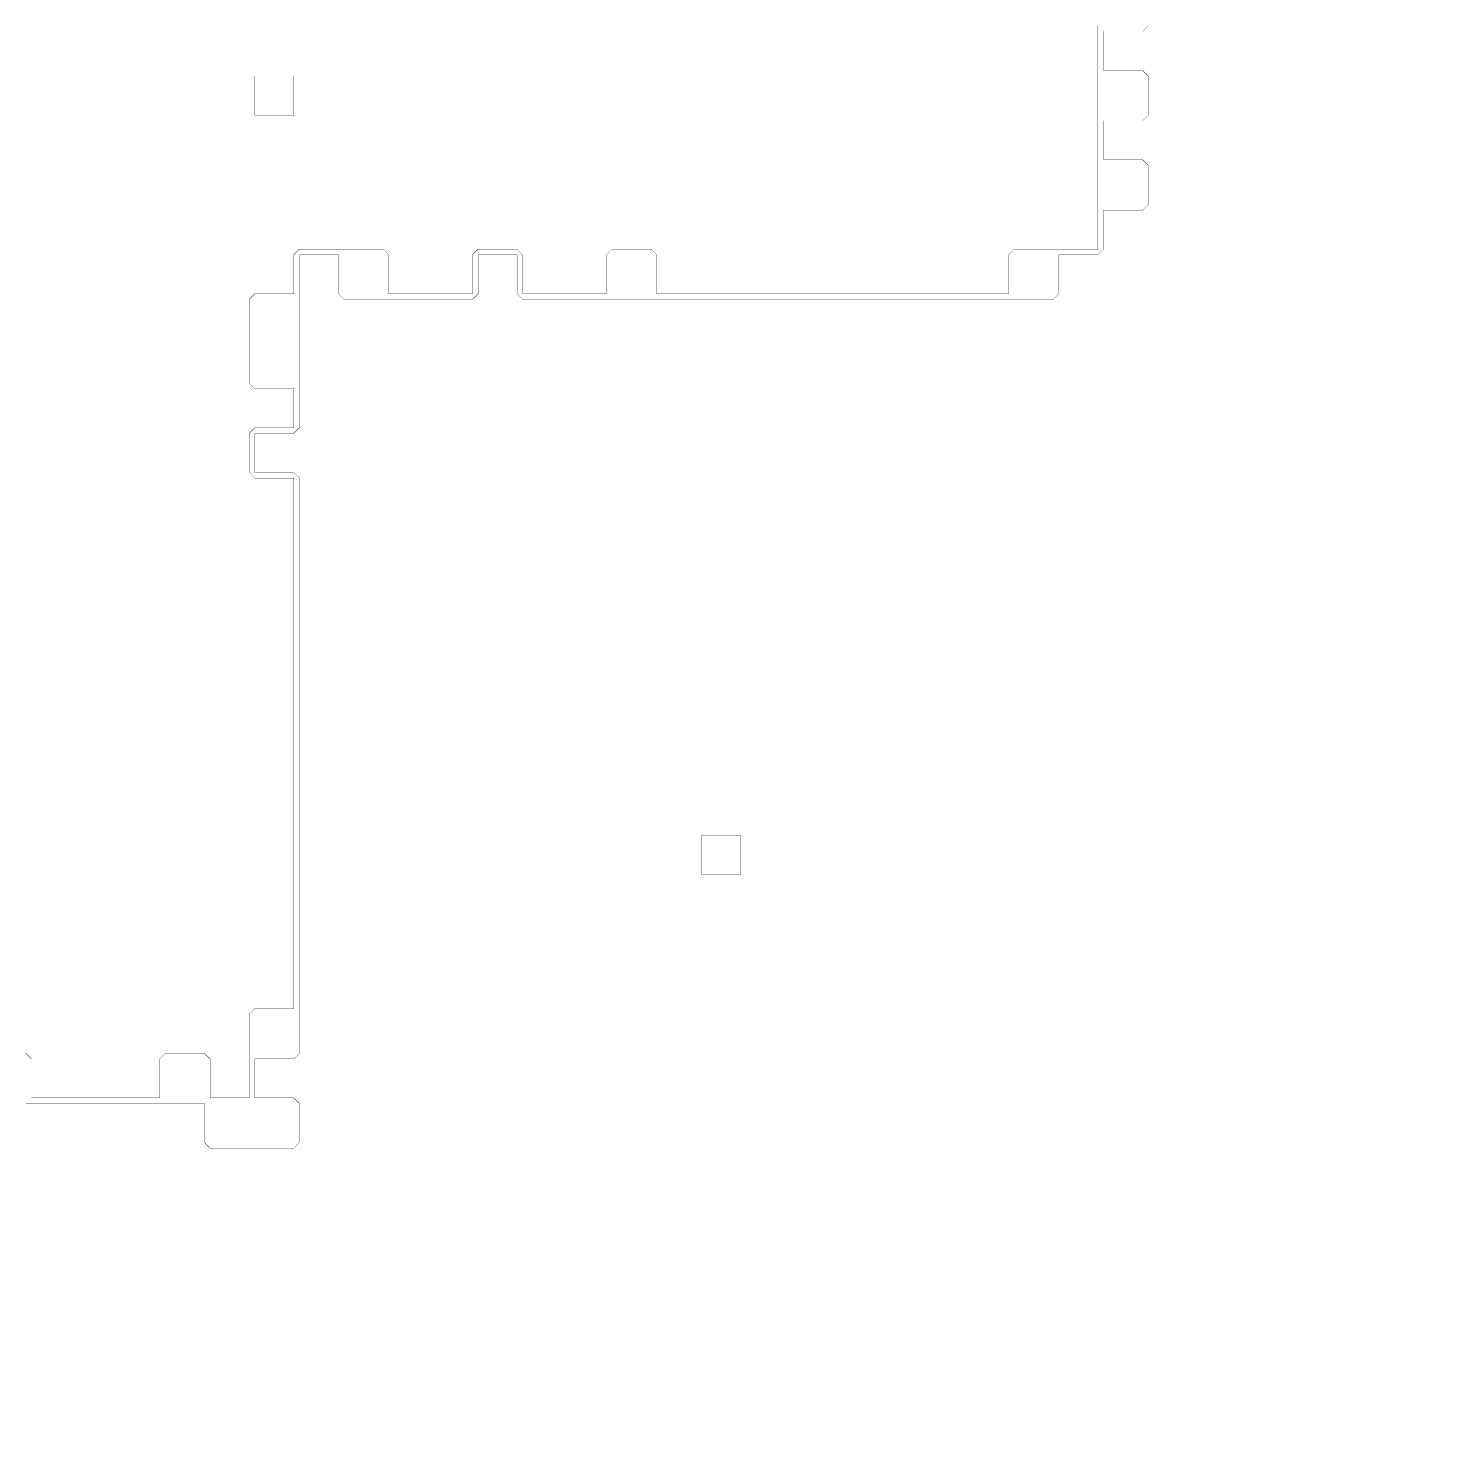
# Model space of a CAD drawing. Header units: metres. Extents: x 0 to 4990, y -4990 to 0.
# Drawn here: x 2495 to 4990, y -4990 to -2495 of the extents above; entities that cross this region are included whole.
import ezdxf

# ---------------------------------------------------------------- set-up
doc = ezdxf.new("R2010")
doc.units = ezdxf.units.M
for name, color, linetype in [('conductor', 1, 'Continuous'), ('dielectric', 8, 'Continuous'), ('substrate', 5, 'Continuous')]:
    doc.layers.add(name, color=color, linetype=linetype)

msp = doc.modelspace()

# ---------------------------------------------------------------- linework, layer by layer
at = {"layer": 'conductor', "const_width": 0.5}
msp.add_lwpolyline([(2490.234375, -4287.109375), (2500, -4296.875), (2500, -4306.640625), (2500, -4316.40625), (2500, -4326.171875), (2500, -4335.9375), (2500, -4345.703125), (2500, -4355.46875), (2500, -4365.234375), (2509.765625, -4365.234375), (2519.53125, -4365.234375), (2529.296875, -4365.234375), (2539.0625, -4365.234375), (2548.828125, -4365.234375), (2558.59375, -4365.234375), (2568.359375, -4365.234375), (2578.125, -4365.234375), (2587.890625, -4365.234375), (2597.65625, -4365.234375), (2607.421875, -4365.234375), (2617.1875, -4365.234375), (2626.953125, -4365.234375), (2636.71875, -4365.234375), (2646.484375, -4365.234375), (2656.25, -4365.234375), (2666.015625, -4365.234375), (2675.78125, -4365.234375), (2685.546875, -4365.234375), (2695.3125, -4365.234375), (2705.078125, -4365.234375), (2714.84375, -4365.234375), (2724.609375, -4365.234375), (2724.609375, -4355.46875), (2724.609375, -4345.703125), (2724.609375, -4335.9375), (2724.609375, -4326.171875), (2724.609375, -4316.40625), (2724.609375, -4306.640625), (2724.609375, -4296.875), (2734.375, -4287.109375), (2744.140625, -4287.109375), (2753.90625, -4287.109375), (2763.671875, -4287.109375), (2773.4375, -4287.109375), (2783.203125, -4287.109375), (2792.96875, -4287.109375), (2802.734375, -4287.109375), (2812.5, -4296.875), (2812.5, -4306.640625), (2812.5, -4316.40625), (2812.5, -4326.171875), (2812.5, -4335.9375), (2812.5, -4345.703125), (2812.5, -4355.46875), (2812.5, -4365.234375), (2822.265625, -4365.234375), (2832.03125, -4365.234375), (2841.796875, -4365.234375), (2851.5625, -4365.234375), (2861.328125, -4365.234375), (2871.09375, -4365.234375), (2880.859375, -4365.234375), (2880.859375, -4355.46875), (2880.859375, -4345.703125), (2880.859375, -4335.9375), (2880.859375, -4326.171875), (2880.859375, -4316.40625), (2880.859375, -4306.640625), (2880.859375, -4296.875), (2880.859375, -4287.109375), (2880.859375, -4277.34375), (2880.859375, -4267.578125), (2880.859375, -4257.8125), (2880.859375, -4248.046875), (2880.859375, -4238.28125), (2880.859375, -4228.515625), (2880.859375, -4218.75), (2890.625, -4208.984375), (2900.390625, -4208.984375), (2910.15625, -4208.984375), (2919.921875, -4208.984375), (2929.6875, -4208.984375), (2939.453125, -4208.984375), (2949.21875, -4208.984375), (2958.984375, -4208.984375), (2958.984375, -4199.21875), (2958.984375, -4189.453125), (2958.984375, -4179.6875), (2958.984375, -4169.921875), (2958.984375, -4160.15625), (2958.984375, -4150.390625), (2958.984375, -4140.625), (2958.984375, -4130.859375), (2958.984375, -4121.09375), (2958.984375, -4111.328125), (2958.984375, -4101.5625), (2958.984375, -4091.796875), (2958.984375, -4082.03125), (2958.984375, -4072.265625), (2958.984375, -4062.5), (2958.984375, -4052.734375), (2958.984375, -4042.96875), (2958.984375, -4033.203125), (2958.984375, -4023.4375), (2958.984375, -4013.671875), (2958.984375, -4003.90625), (2958.984375, -3994.140625), (2958.984375, -3984.375), (2958.984375, -3974.609375), (2958.984375, -3964.84375), (2958.984375, -3955.078125), (2958.984375, -3945.3125), (2958.984375, -3935.546875), (2958.984375, -3925.78125), (2958.984375, -3916.015625), (2958.984375, -3906.25), (2958.984375, -3896.484375), (2958.984375, -3886.71875), (2958.984375, -3876.953125), (2958.984375, -3867.1875), (2958.984375, -3857.421875), (2958.984375, -3847.65625), (2958.984375, -3837.890625), (2958.984375, -3828.125), (2958.984375, -3818.359375), (2958.984375, -3808.59375), (2958.984375, -3798.828125), (2958.984375, -3789.0625), (2958.984375, -3779.296875), (2958.984375, -3769.53125), (2958.984375, -3759.765625), (2958.984375, -3750), (2958.984375, -3740.234375), (2958.984375, -3730.46875), (2958.984375, -3720.703125), (2958.984375, -3710.9375), (2958.984375, -3701.171875), (2958.984375, -3691.40625), (2958.984375, -3681.640625), (2958.984375, -3671.875), (2958.984375, -3662.109375), (2958.984375, -3652.34375), (2958.984375, -3642.578125), (2958.984375, -3632.8125), (2958.984375, -3623.046875), (2958.984375, -3613.28125), (2958.984375, -3603.515625), (2958.984375, -3593.75), (2958.984375, -3583.984375), (2958.984375, -3574.21875), (2958.984375, -3564.453125), (2958.984375, -3554.6875), (2958.984375, -3544.921875), (2958.984375, -3535.15625), (2958.984375, -3525.390625), (2958.984375, -3515.625), (2958.984375, -3505.859375), (2958.984375, -3496.09375), (2958.984375, -3486.328125), (2958.984375, -3476.5625), (2958.984375, -3466.796875), (2958.984375, -3457.03125), (2958.984375, -3447.265625), (2958.984375, -3437.5), (2958.984375, -3427.734375), (2958.984375, -3417.96875), (2958.984375, -3408.203125), (2958.984375, -3398.4375), (2958.984375, -3388.671875), (2958.984375, -3378.90625), (2958.984375, -3369.140625), (2958.984375, -3359.375), (2958.984375, -3349.609375), (2958.984375, -3339.84375), (2958.984375, -3330.078125), (2958.984375, -3320.3125), (2958.984375, -3310.546875), (2958.984375, -3300.78125), (2958.984375, -3291.015625), (2958.984375, -3281.25), (2949.21875, -3281.25), (2939.453125, -3281.25), (2929.6875, -3281.25), (2919.921875, -3281.25), (2910.15625, -3281.25), (2900.390625, -3281.25), (2890.625, -3281.25), (2880.859375, -3271.484375), (2880.859375, -3261.71875), (2880.859375, -3251.953125), (2880.859375, -3242.1875), (2880.859375, -3232.421875), (2880.859375, -3222.65625), (2880.859375, -3212.890625), (2880.859375, -3203.125), (2890.625, -3193.359375), (2900.390625, -3193.359375), (2910.15625, -3193.359375), (2919.921875, -3193.359375), (2929.6875, -3193.359375), (2939.453125, -3193.359375), (2949.21875, -3193.359375), (2958.984375, -3193.359375), (2958.984375, -3183.59375), (2958.984375, -3173.828125), (2958.984375, -3164.0625), (2958.984375, -3154.296875), (2958.984375, -3144.53125), (2958.984375, -3134.765625), (2958.984375, -3125), (2949.21875, -3125), (2939.453125, -3125), (2929.6875, -3125), (2919.921875, -3125), (2910.15625, -3125), (2900.390625, -3125), (2890.625, -3125), (2880.859375, -3115.234375), (2880.859375, -3105.46875), (2880.859375, -3095.703125), (2880.859375, -3085.9375), (2880.859375, -3076.171875), (2880.859375, -3066.40625), (2880.859375, -3056.640625), (2880.859375, -3046.875), (2880.859375, -3037.109375), (2880.859375, -3027.34375), (2880.859375, -3017.578125), (2880.859375, -3007.8125), (2880.859375, -2998.046875), (2880.859375, -2988.28125), (2880.859375, -2978.515625), (2880.859375, -2968.75), (2890.625, -2958.984375), (2900.390625, -2958.984375), (2910.15625, -2958.984375), (2919.921875, -2958.984375), (2929.6875, -2958.984375), (2939.453125, -2958.984375), (2949.21875, -2958.984375), (2958.984375, -2958.984375), (2958.984375, -2949.21875), (2958.984375, -2939.453125), (2958.984375, -2929.6875), (2958.984375, -2919.921875), (2958.984375, -2910.15625), (2958.984375, -2900.390625), (2958.984375, -2890.625), (2968.75, -2880.859375), (2978.515625, -2880.859375), (2988.28125, -2880.859375), (2998.046875, -2880.859375), (3007.8125, -2880.859375), (3017.578125, -2880.859375), (3027.34375, -2880.859375), (3037.109375, -2880.859375), (3046.875, -2880.859375), (3056.640625, -2880.859375), (3066.40625, -2880.859375), (3076.171875, -2880.859375), (3085.9375, -2880.859375), (3095.703125, -2880.859375), (3105.46875, -2880.859375), (3115.234375, -2880.859375), (3125, -2890.625), (3125, -2900.390625), (3125, -2910.15625), (3125, -2919.921875), (3125, -2929.6875), (3125, -2939.453125), (3125, -2949.21875), (3125, -2958.984375), (3134.765625, -2958.984375), (3144.53125, -2958.984375), (3154.296875, -2958.984375), (3164.0625, -2958.984375), (3173.828125, -2958.984375), (3183.59375, -2958.984375), (3193.359375, -2958.984375), (3203.125, -2958.984375), (3212.890625, -2958.984375), (3222.65625, -2958.984375), (3232.421875, -2958.984375), (3242.1875, -2958.984375), (3251.953125, -2958.984375), (3261.71875, -2958.984375), (3271.484375, -2958.984375), (3271.484375, -2949.21875), (3271.484375, -2939.453125), (3271.484375, -2929.6875), (3271.484375, -2919.921875), (3271.484375, -2910.15625), (3271.484375, -2900.390625), (3271.484375, -2890.625), (3281.25, -2880.859375), (3291.015625, -2880.859375), (3300.78125, -2880.859375), (3310.546875, -2880.859375), (3320.3125, -2880.859375), (3330.078125, -2880.859375), (3339.84375, -2880.859375), (3349.609375, -2880.859375), (3359.375, -2890.625), (3359.375, -2900.390625), (3359.375, -2910.15625), (3359.375, -2919.921875), (3359.375, -2929.6875), (3359.375, -2939.453125), (3359.375, -2949.21875), (3359.375, -2958.984375), (3369.140625, -2958.984375), (3378.90625, -2958.984375), (3388.671875, -2958.984375), (3398.4375, -2958.984375), (3408.203125, -2958.984375), (3417.96875, -2958.984375), (3427.734375, -2958.984375), (3437.5, -2958.984375), (3447.265625, -2958.984375), (3457.03125, -2958.984375), (3466.796875, -2958.984375), (3476.5625, -2958.984375), (3486.328125, -2958.984375), (3496.09375, -2958.984375), (3505.859375, -2958.984375), (3505.859375, -2949.21875), (3505.859375, -2939.453125), (3505.859375, -2929.6875), (3505.859375, -2919.921875), (3505.859375, -2910.15625), (3505.859375, -2900.390625), (3505.859375, -2890.625), (3515.625, -2880.859375), (3525.390625, -2880.859375), (3535.15625, -2880.859375), (3544.921875, -2880.859375), (3554.6875, -2880.859375), (3564.453125, -2880.859375), (3574.21875, -2880.859375), (3583.984375, -2880.859375), (3593.75, -2890.625), (3593.75, -2900.390625), (3593.75, -2910.15625), (3593.75, -2919.921875), (3593.75, -2929.6875), (3593.75, -2939.453125), (3593.75, -2949.21875), (3593.75, -2958.984375), (3603.515625, -2958.984375), (3613.28125, -2958.984375), (3623.046875, -2958.984375), (3632.8125, -2958.984375), (3642.578125, -2958.984375), (3652.34375, -2958.984375), (3662.109375, -2958.984375), (3671.875, -2958.984375), (3681.640625, -2958.984375), (3691.40625, -2958.984375), (3701.171875, -2958.984375), (3710.9375, -2958.984375), (3720.703125, -2958.984375), (3730.46875, -2958.984375), (3740.234375, -2958.984375), (3750, -2958.984375), (3759.765625, -2958.984375), (3769.53125, -2958.984375), (3779.296875, -2958.984375), (3789.0625, -2958.984375), (3798.828125, -2958.984375), (3808.59375, -2958.984375), (3818.359375, -2958.984375), (3828.125, -2958.984375), (3837.890625, -2958.984375), (3847.65625, -2958.984375), (3857.421875, -2958.984375), (3867.1875, -2958.984375), (3876.953125, -2958.984375), (3886.71875, -2958.984375), (3896.484375, -2958.984375), (3906.25, -2958.984375), (3916.015625, -2958.984375), (3925.78125, -2958.984375), (3935.546875, -2958.984375), (3945.3125, -2958.984375), (3955.078125, -2958.984375), (3964.84375, -2958.984375), (3974.609375, -2958.984375), (3984.375, -2958.984375), (3994.140625, -2958.984375), (4003.90625, -2958.984375), (4013.671875, -2958.984375), (4023.4375, -2958.984375), (4033.203125, -2958.984375), (4042.96875, -2958.984375), (4052.734375, -2958.984375), (4062.5, -2958.984375), (4072.265625, -2958.984375), (4082.03125, -2958.984375), (4091.796875, -2958.984375), (4101.5625, -2958.984375), (4111.328125, -2958.984375), (4121.09375, -2958.984375), (4130.859375, -2958.984375), (4140.625, -2958.984375), (4150.390625, -2958.984375), (4160.15625, -2958.984375), (4169.921875, -2958.984375), (4179.6875, -2958.984375), (4189.453125, -2958.984375), (4199.21875, -2958.984375), (4208.984375, -2958.984375), (4208.984375, -2949.21875), (4208.984375, -2939.453125), (4208.984375, -2929.6875), (4208.984375, -2919.921875), (4208.984375, -2910.15625), (4208.984375, -2900.390625), (4208.984375, -2890.625), (4218.75, -2880.859375), (4228.515625, -2880.859375), (4238.28125, -2880.859375), (4248.046875, -2880.859375), (4257.8125, -2880.859375), (4267.578125, -2880.859375), (4277.34375, -2880.859375), (4287.109375, -2880.859375), (4296.875, -2880.859375), (4306.640625, -2880.859375), (4316.40625, -2880.859375), (4326.171875, -2880.859375), (4335.9375, -2880.859375), (4345.703125, -2880.859375), (4355.46875, -2880.859375), (4365.234375, -2880.859375), (4365.234375, -2871.09375), (4365.234375, -2861.328125), (4365.234375, -2851.5625), (4365.234375, -2841.796875), (4365.234375, -2832.03125), (4365.234375, -2822.265625), (4365.234375, -2812.5), (4365.234375, -2802.734375), (4365.234375, -2792.96875), (4365.234375, -2783.203125), (4365.234375, -2773.4375), (4365.234375, -2763.671875), (4365.234375, -2753.90625), (4365.234375, -2744.140625), (4365.234375, -2734.375), (4365.234375, -2724.609375), (4365.234375, -2714.84375), (4365.234375, -2705.078125), (4365.234375, -2695.3125), (4365.234375, -2685.546875), (4365.234375, -2675.78125), (4365.234375, -2666.015625), (4365.234375, -2656.25), (4365.234375, -2646.484375), (4365.234375, -2636.71875), (4365.234375, -2626.953125), (4365.234375, -2617.1875), (4365.234375, -2607.421875), (4365.234375, -2597.65625), (4365.234375, -2587.890625), (4365.234375, -2578.125), (4365.234375, -2568.359375), (4365.234375, -2558.59375), (4365.234375, -2548.828125), (4365.234375, -2539.0625), (4365.234375, -2529.296875), (4365.234375, -2519.53125), (4365.234375, -2509.765625), (4365.234375, -2500), (4365.234375, -2490.234375)], dxfattribs=at)
at = {"layer": 'dielectric', "const_width": 0.5}
msp.add_lwpolyline([(3671.875, -3906.25), (3671.875, -3916.015625), (3671.875, -3925.78125), (3671.875, -3935.546875), (3671.875, -3945.3125), (3671.875, -3955.078125), (3671.875, -3964.84375), (3671.875, -3974.609375), (3681.640625, -3974.609375), (3691.40625, -3974.609375), (3701.171875, -3974.609375), (3710.9375, -3974.609375), (3720.703125, -3974.609375), (3730.46875, -3974.609375), (3740.234375, -3974.609375), (3740.234375, -3964.84375), (3740.234375, -3955.078125), (3740.234375, -3945.3125), (3740.234375, -3935.546875), (3740.234375, -3925.78125), (3740.234375, -3916.015625), (3740.234375, -3906.25), (3730.46875, -3906.25), (3720.703125, -3906.25), (3710.9375, -3906.25), (3701.171875, -3906.25), (3691.40625, -3906.25), (3681.640625, -3906.25)], close=True, dxfattribs=at)
at = {"layer": 'substrate', "const_width": 0.5}
for points in [[(2490.234375, -4990.234375), (2500, -4990.234375), (2509.765625, -4990.234375), (2519.53125, -4990.234375), (2529.296875, -4990.234375), (2539.0625, -4990.234375), (2548.828125, -4990.234375), (2558.59375, -4990.234375), (2568.359375, -4990.234375), (2578.125, -4990.234375), (2587.890625, -4990.234375), (2597.65625, -4990.234375), (2607.421875, -4990.234375), (2617.1875, -4990.234375), (2626.953125, -4990.234375), (2636.71875, -4990.234375), (2646.484375, -4990.234375), (2656.25, -4990.234375), (2666.015625, -4990.234375), (2675.78125, -4990.234375), (2685.546875, -4990.234375), (2695.3125, -4990.234375), (2705.078125, -4990.234375), (2714.84375, -4990.234375), (2724.609375, -4990.234375), (2734.375, -4990.234375), (2744.140625, -4990.234375), (2753.90625, -4990.234375), (2763.671875, -4990.234375), (2773.4375, -4990.234375), (2783.203125, -4990.234375), (2792.96875, -4990.234375), (2802.734375, -4990.234375), (2812.5, -4990.234375), (2822.265625, -4990.234375), (2832.03125, -4990.234375), (2841.796875, -4990.234375), (2851.5625, -4990.234375), (2861.328125, -4990.234375), (2871.09375, -4990.234375), (2880.859375, -4990.234375), (2890.625, -4990.234375), (2900.390625, -4990.234375), (2910.15625, -4990.234375), (2919.921875, -4990.234375), (2929.6875, -4990.234375), (2939.453125, -4990.234375), (2949.21875, -4990.234375), (2958.984375, -4990.234375), (2968.75, -4990.234375), (2978.515625, -4990.234375), (2988.28125, -4990.234375), (2998.046875, -4990.234375), (3007.8125, -4990.234375), (3017.578125, -4990.234375), (3027.34375, -4990.234375), (3037.109375, -4990.234375), (3046.875, -4990.234375), (3056.640625, -4990.234375), (3066.40625, -4990.234375), (3076.171875, -4990.234375), (3085.9375, -4990.234375), (3095.703125, -4990.234375), (3105.46875, -4990.234375), (3115.234375, -4990.234375), (3125, -4990.234375), (3134.765625, -4990.234375), (3144.53125, -4990.234375), (3154.296875, -4990.234375), (3164.0625, -4990.234375), (3173.828125, -4990.234375), (3183.59375, -4990.234375), (3193.359375, -4990.234375), (3203.125, -4990.234375), (3212.890625, -4990.234375), (3222.65625, -4990.234375), (3232.421875, -4990.234375), (3242.1875, -4990.234375), (3251.953125, -4990.234375), (3261.71875, -4990.234375), (3271.484375, -4990.234375), (3281.25, -4990.234375), (3291.015625, -4990.234375), (3300.78125, -4990.234375), (3310.546875, -4990.234375), (3320.3125, -4990.234375), (3330.078125, -4990.234375), (3339.84375, -4990.234375), (3349.609375, -4990.234375), (3359.375, -4990.234375), (3369.140625, -4990.234375), (3378.90625, -4990.234375), (3388.671875, -4990.234375), (3398.4375, -4990.234375), (3408.203125, -4990.234375), (3417.96875, -4990.234375), (3427.734375, -4990.234375), (3437.5, -4990.234375), (3447.265625, -4990.234375), (3457.03125, -4990.234375), (3466.796875, -4990.234375), (3476.5625, -4990.234375), (3486.328125, -4990.234375), (3496.09375, -4990.234375), (3505.859375, -4990.234375), (3515.625, -4990.234375), (3525.390625, -4990.234375), (3535.15625, -4990.234375), (3544.921875, -4990.234375), (3554.6875, -4990.234375), (3564.453125, -4990.234375), (3574.21875, -4990.234375), (3583.984375, -4990.234375), (3593.75, -4990.234375), (3603.515625, -4990.234375), (3613.28125, -4990.234375), (3623.046875, -4990.234375), (3632.8125, -4990.234375), (3642.578125, -4990.234375), (3652.34375, -4990.234375), (3662.109375, -4990.234375), (3671.875, -4990.234375), (3681.640625, -4990.234375), (3691.40625, -4990.234375), (3701.171875, -4990.234375), (3710.9375, -4990.234375), (3720.703125, -4990.234375), (3730.46875, -4990.234375), (3740.234375, -4990.234375), (3750, -4990.234375), (3759.765625, -4990.234375), (3769.53125, -4990.234375), (3779.296875, -4990.234375), (3789.0625, -4990.234375), (3798.828125, -4990.234375), (3808.59375, -4990.234375), (3818.359375, -4990.234375), (3828.125, -4990.234375), (3837.890625, -4990.234375), (3847.65625, -4990.234375), (3857.421875, -4990.234375), (3867.1875, -4990.234375), (3876.953125, -4990.234375), (3886.71875, -4990.234375), (3896.484375, -4990.234375), (3906.25, -4990.234375), (3916.015625, -4990.234375), (3925.78125, -4990.234375), (3935.546875, -4990.234375), (3945.3125, -4990.234375), (3955.078125, -4990.234375), (3964.84375, -4990.234375), (3974.609375, -4990.234375), (3984.375, -4990.234375), (3994.140625, -4990.234375), (4003.90625, -4990.234375), (4013.671875, -4990.234375), (4023.4375, -4990.234375), (4033.203125, -4990.234375), (4042.96875, -4990.234375), (4052.734375, -4990.234375), (4062.5, -4990.234375), (4072.265625, -4990.234375), (4082.03125, -4990.234375), (4091.796875, -4990.234375), (4101.5625, -4990.234375), (4111.328125, -4990.234375), (4121.09375, -4990.234375), (4130.859375, -4990.234375), (4140.625, -4990.234375), (4150.390625, -4990.234375), (4160.15625, -4990.234375), (4169.921875, -4990.234375), (4179.6875, -4990.234375), (4189.453125, -4990.234375), (4199.21875, -4990.234375), (4208.984375, -4990.234375), (4218.75, -4990.234375), (4228.515625, -4990.234375), (4238.28125, -4990.234375), (4248.046875, -4990.234375), (4257.8125, -4990.234375), (4267.578125, -4990.234375), (4277.34375, -4990.234375), (4287.109375, -4990.234375), (4296.875, -4990.234375), (4306.640625, -4990.234375), (4316.40625, -4990.234375), (4326.171875, -4990.234375), (4335.9375, -4990.234375), (4345.703125, -4990.234375), (4355.46875, -4990.234375), (4365.234375, -4990.234375), (4375, -4990.234375), (4384.765625, -4990.234375), (4394.53125, -4990.234375), (4404.296875, -4990.234375), (4414.0625, -4990.234375), (4423.828125, -4990.234375), (4433.59375, -4990.234375), (4443.359375, -4990.234375), (4453.125, -4990.234375), (4462.890625, -4990.234375), (4472.65625, -4990.234375), (4482.421875, -4990.234375), (4492.1875, -4990.234375), (4501.953125, -4990.234375), (4511.71875, -4990.234375), (4521.484375, -4990.234375), (4531.25, -4990.234375), (4541.015625, -4990.234375), (4550.78125, -4990.234375), (4560.546875, -4990.234375), (4570.3125, -4990.234375), (4580.078125, -4990.234375), (4589.84375, -4990.234375), (4599.609375, -4990.234375), (4609.375, -4990.234375), (4619.140625, -4990.234375), (4628.90625, -4990.234375), (4638.671875, -4990.234375), (4648.4375, -4990.234375), (4658.203125, -4990.234375), (4667.96875, -4990.234375), (4677.734375, -4990.234375), (4687.5, -4990.234375), (4697.265625, -4990.234375), (4707.03125, -4990.234375), (4716.796875, -4990.234375), (4726.5625, -4990.234375), (4736.328125, -4990.234375), (4746.09375, -4990.234375), (4755.859375, -4990.234375), (4765.625, -4990.234375), (4775.390625, -4990.234375), (4785.15625, -4990.234375), (4794.921875, -4990.234375), (4804.6875, -4990.234375), (4814.453125, -4990.234375), (4824.21875, -4990.234375), (4833.984375, -4990.234375), (4843.75, -4990.234375), (4853.515625, -4990.234375), (4863.28125, -4990.234375), (4873.046875, -4990.234375), (4882.8125, -4990.234375), (4892.578125, -4990.234375), (4902.34375, -4990.234375), (4912.109375, -4990.234375), (4921.875, -4990.234375), (4931.640625, -4990.234375), (4941.40625, -4990.234375), (4951.171875, -4990.234375), (4960.9375, -4990.234375), (4970.703125, -4990.234375), (4980.46875, -4990.234375), (4990.234375, -4990.234375), (4990.234375, -4980.46875), (4990.234375, -4970.703125), (4990.234375, -4960.9375), (4990.234375, -4951.171875), (4990.234375, -4941.40625), (4990.234375, -4931.640625), (4990.234375, -4921.875), (4990.234375, -4912.109375), (4990.234375, -4902.34375), (4990.234375, -4892.578125), (4990.234375, -4882.8125), (4990.234375, -4873.046875), (4990.234375, -4863.28125), (4990.234375, -4853.515625), (4990.234375, -4843.75), (4990.234375, -4833.984375), (4990.234375, -4824.21875), (4990.234375, -4814.453125), (4990.234375, -4804.6875), (4990.234375, -4794.921875), (4990.234375, -4785.15625), (4990.234375, -4775.390625), (4990.234375, -4765.625), (4990.234375, -4755.859375), (4990.234375, -4746.09375), (4990.234375, -4736.328125), (4990.234375, -4726.5625), (4990.234375, -4716.796875), (4990.234375, -4707.03125), (4990.234375, -4697.265625), (4990.234375, -4687.5), (4990.234375, -4677.734375), (4990.234375, -4667.96875), (4990.234375, -4658.203125), (4990.234375, -4648.4375), (4990.234375, -4638.671875), (4990.234375, -4628.90625), (4990.234375, -4619.140625), (4990.234375, -4609.375), (4990.234375, -4599.609375), (4990.234375, -4589.84375), (4990.234375, -4580.078125), (4990.234375, -4570.3125), (4990.234375, -4560.546875), (4990.234375, -4550.78125), (4990.234375, -4541.015625), (4990.234375, -4531.25), (4990.234375, -4521.484375), (4990.234375, -4511.71875), (4990.234375, -4501.953125), (4990.234375, -4492.1875), (4990.234375, -4482.421875), (4990.234375, -4472.65625), (4990.234375, -4462.890625), (4990.234375, -4453.125), (4990.234375, -4443.359375), (4990.234375, -4433.59375), (4990.234375, -4423.828125), (4990.234375, -4414.0625), (4990.234375, -4404.296875), (4990.234375, -4394.53125), (4990.234375, -4384.765625), (4990.234375, -4375), (4990.234375, -4365.234375), (4990.234375, -4355.46875), (4990.234375, -4345.703125), (4990.234375, -4335.9375), (4990.234375, -4326.171875), (4990.234375, -4316.40625), (4990.234375, -4306.640625), (4990.234375, -4296.875), (4990.234375, -4287.109375), (4990.234375, -4277.34375), (4990.234375, -4267.578125), (4990.234375, -4257.8125), (4990.234375, -4248.046875), (4990.234375, -4238.28125), (4990.234375, -4228.515625), (4990.234375, -4218.75), (4990.234375, -4208.984375), (4990.234375, -4199.21875), (4990.234375, -4189.453125), (4990.234375, -4179.6875), (4990.234375, -4169.921875), (4990.234375, -4160.15625), (4990.234375, -4150.390625), (4990.234375, -4140.625), (4990.234375, -4130.859375), (4990.234375, -4121.09375), (4990.234375, -4111.328125), (4990.234375, -4101.5625), (4990.234375, -4091.796875), (4990.234375, -4082.03125), (4990.234375, -4072.265625), (4990.234375, -4062.5), (4990.234375, -4052.734375), (4990.234375, -4042.96875), (4990.234375, -4033.203125), (4990.234375, -4023.4375), (4990.234375, -4013.671875), (4990.234375, -4003.90625), (4990.234375, -3994.140625), (4990.234375, -3984.375), (4990.234375, -3974.609375), (4990.234375, -3964.84375), (4990.234375, -3955.078125), (4990.234375, -3945.3125), (4990.234375, -3935.546875), (4990.234375, -3925.78125), (4990.234375, -3916.015625), (4990.234375, -3906.25), (4990.234375, -3896.484375), (4990.234375, -3886.71875), (4990.234375, -3876.953125), (4990.234375, -3867.1875), (4990.234375, -3857.421875), (4990.234375, -3847.65625), (4990.234375, -3837.890625), (4990.234375, -3828.125), (4990.234375, -3818.359375), (4990.234375, -3808.59375), (4990.234375, -3798.828125), (4990.234375, -3789.0625), (4990.234375, -3779.296875), (4990.234375, -3769.53125), (4990.234375, -3759.765625), (4990.234375, -3750), (4990.234375, -3740.234375), (4990.234375, -3730.46875), (4990.234375, -3720.703125), (4990.234375, -3710.9375), (4990.234375, -3701.171875), (4990.234375, -3691.40625), (4990.234375, -3681.640625), (4990.234375, -3671.875), (4990.234375, -3662.109375), (4990.234375, -3652.34375), (4990.234375, -3642.578125), (4990.234375, -3632.8125), (4990.234375, -3623.046875), (4990.234375, -3613.28125), (4990.234375, -3603.515625), (4990.234375, -3593.75), (4990.234375, -3583.984375), (4990.234375, -3574.21875), (4990.234375, -3564.453125), (4990.234375, -3554.6875), (4990.234375, -3544.921875), (4990.234375, -3535.15625), (4990.234375, -3525.390625), (4990.234375, -3515.625), (4990.234375, -3505.859375), (4990.234375, -3496.09375), (4990.234375, -3486.328125), (4990.234375, -3476.5625), (4990.234375, -3466.796875), (4990.234375, -3457.03125), (4990.234375, -3447.265625), (4990.234375, -3437.5), (4990.234375, -3427.734375), (4990.234375, -3417.96875), (4990.234375, -3408.203125), (4990.234375, -3398.4375), (4990.234375, -3388.671875), (4990.234375, -3378.90625), (4990.234375, -3369.140625), (4990.234375, -3359.375), (4990.234375, -3349.609375), (4990.234375, -3339.84375), (4990.234375, -3330.078125), (4990.234375, -3320.3125), (4990.234375, -3310.546875), (4990.234375, -3300.78125), (4990.234375, -3291.015625), (4990.234375, -3281.25), (4990.234375, -3271.484375), (4990.234375, -3261.71875), (4990.234375, -3251.953125), (4990.234375, -3242.1875), (4990.234375, -3232.421875), (4990.234375, -3222.65625), (4990.234375, -3212.890625), (4990.234375, -3203.125), (4990.234375, -3193.359375), (4990.234375, -3183.59375), (4990.234375, -3173.828125), (4990.234375, -3164.0625), (4990.234375, -3154.296875), (4990.234375, -3144.53125), (4990.234375, -3134.765625), (4990.234375, -3125), (4990.234375, -3115.234375), (4990.234375, -3105.46875), (4990.234375, -3095.703125), (4990.234375, -3085.9375), (4990.234375, -3076.171875), (4990.234375, -3066.40625), (4990.234375, -3056.640625), (4990.234375, -3046.875), (4990.234375, -3037.109375), (4990.234375, -3027.34375), (4990.234375, -3017.578125), (4990.234375, -3007.8125), (4990.234375, -2998.046875), (4990.234375, -2988.28125), (4990.234375, -2978.515625), (4990.234375, -2968.75), (4990.234375, -2958.984375), (4990.234375, -2949.21875), (4990.234375, -2939.453125), (4990.234375, -2929.6875), (4990.234375, -2919.921875), (4990.234375, -2910.15625), (4990.234375, -2900.390625), (4990.234375, -2890.625), (4990.234375, -2880.859375), (4990.234375, -2871.09375), (4990.234375, -2861.328125), (4990.234375, -2851.5625), (4990.234375, -2841.796875), (4990.234375, -2832.03125), (4990.234375, -2822.265625), (4990.234375, -2812.5), (4990.234375, -2802.734375), (4990.234375, -2792.96875), (4990.234375, -2783.203125), (4990.234375, -2773.4375), (4990.234375, -2763.671875), (4990.234375, -2753.90625), (4990.234375, -2744.140625), (4990.234375, -2734.375), (4990.234375, -2724.609375), (4990.234375, -2714.84375), (4990.234375, -2705.078125), (4990.234375, -2695.3125), (4990.234375, -2685.546875), (4990.234375, -2675.78125), (4990.234375, -2666.015625), (4990.234375, -2656.25), (4990.234375, -2646.484375), (4990.234375, -2636.71875), (4990.234375, -2626.953125), (4990.234375, -2617.1875), (4990.234375, -2607.421875), (4990.234375, -2597.65625), (4990.234375, -2587.890625), (4990.234375, -2578.125), (4990.234375, -2568.359375), (4990.234375, -2558.59375), (4990.234375, -2548.828125), (4990.234375, -2539.0625), (4990.234375, -2529.296875), (4990.234375, -2519.53125), (4990.234375, -2509.765625), (4990.234375, -2500), (4990.234375, -2490.234375)], [(4453.125, -2490.234375), (4443.359375, -2500), (4433.59375, -2500), (4423.828125, -2500), (4414.0625, -2500), (4404.296875, -2500), (4394.53125, -2500), (4384.765625, -2500), (4375, -2500), (4375, -2509.765625), (4375, -2519.53125), (4375, -2529.296875), (4375, -2539.0625), (4375, -2548.828125), (4375, -2558.59375), (4375, -2568.359375), (4384.765625, -2568.359375), (4394.53125, -2568.359375), (4404.296875, -2568.359375), (4414.0625, -2568.359375), (4423.828125, -2568.359375), (4433.59375, -2568.359375), (4443.359375, -2568.359375), (4453.125, -2578.125), (4453.125, -2587.890625), (4453.125, -2597.65625), (4453.125, -2607.421875), (4453.125, -2617.1875), (4453.125, -2626.953125), (4453.125, -2636.71875), (4453.125, -2646.484375), (4443.359375, -2656.25), (4433.59375, -2656.25), (4423.828125, -2656.25), (4414.0625, -2656.25), (4404.296875, -2656.25), (4394.53125, -2656.25), (4384.765625, -2656.25), (4375, -2656.25), (4375, -2666.015625), (4375, -2675.78125), (4375, -2685.546875), (4375, -2695.3125), (4375, -2705.078125), (4375, -2714.84375), (4375, -2724.609375), (4384.765625, -2724.609375), (4394.53125, -2724.609375), (4404.296875, -2724.609375), (4414.0625, -2724.609375), (4423.828125, -2724.609375), (4433.59375, -2724.609375), (4443.359375, -2724.609375), (4453.125, -2734.375), (4453.125, -2744.140625), (4453.125, -2753.90625), (4453.125, -2763.671875), (4453.125, -2773.4375), (4453.125, -2783.203125), (4453.125, -2792.96875), (4453.125, -2802.734375), (4443.359375, -2812.5), (4433.59375, -2812.5), (4423.828125, -2812.5), (4414.0625, -2812.5), (4404.296875, -2812.5), (4394.53125, -2812.5), (4384.765625, -2812.5), (4375, -2812.5), (4375, -2822.265625), (4375, -2832.03125), (4375, -2841.796875), (4375, -2851.5625), (4375, -2861.328125), (4375, -2871.09375), (4375, -2880.859375), (4365.234375, -2890.625), (4355.46875, -2890.625), (4345.703125, -2890.625), (4335.9375, -2890.625), (4326.171875, -2890.625), (4316.40625, -2890.625), (4306.640625, -2890.625), (4296.875, -2890.625), (4296.875, -2900.390625), (4296.875, -2910.15625), (4296.875, -2919.921875), (4296.875, -2929.6875), (4296.875, -2939.453125), (4296.875, -2949.21875), (4296.875, -2958.984375), (4287.109375, -2968.75), (4277.34375, -2968.75), (4267.578125, -2968.75), (4257.8125, -2968.75), (4248.046875, -2968.75), (4238.28125, -2968.75), (4228.515625, -2968.75), (4218.75, -2968.75), (4208.984375, -2968.75), (4199.21875, -2968.75), (4189.453125, -2968.75), (4179.6875, -2968.75), (4169.921875, -2968.75), (4160.15625, -2968.75), (4150.390625, -2968.75), (4140.625, -2968.75), (4130.859375, -2968.75), (4121.09375, -2968.75), (4111.328125, -2968.75), (4101.5625, -2968.75), (4091.796875, -2968.75), (4082.03125, -2968.75), (4072.265625, -2968.75), (4062.5, -2968.75), (4052.734375, -2968.75), (4042.96875, -2968.75), (4033.203125, -2968.75), (4023.4375, -2968.75), (4013.671875, -2968.75), (4003.90625, -2968.75), (3994.140625, -2968.75), (3984.375, -2968.75), (3974.609375, -2968.75), (3964.84375, -2968.75), (3955.078125, -2968.75), (3945.3125, -2968.75), (3935.546875, -2968.75), (3925.78125, -2968.75), (3916.015625, -2968.75), (3906.25, -2968.75), (3896.484375, -2968.75), (3886.71875, -2968.75), (3876.953125, -2968.75), (3867.1875, -2968.75), (3857.421875, -2968.75), (3847.65625, -2968.75), (3837.890625, -2968.75), (3828.125, -2968.75), (3818.359375, -2968.75), (3808.59375, -2968.75), (3798.828125, -2968.75), (3789.0625, -2968.75), (3779.296875, -2968.75), (3769.53125, -2968.75), (3759.765625, -2968.75), (3750, -2968.75), (3740.234375, -2968.75), (3730.46875, -2968.75), (3720.703125, -2968.75), (3710.9375, -2968.75), (3701.171875, -2968.75), (3691.40625, -2968.75), (3681.640625, -2968.75), (3671.875, -2968.75), (3662.109375, -2968.75), (3652.34375, -2968.75), (3642.578125, -2968.75), (3632.8125, -2968.75), (3623.046875, -2968.75), (3613.28125, -2968.75), (3603.515625, -2968.75), (3593.75, -2968.75), (3583.984375, -2968.75), (3574.21875, -2968.75), (3564.453125, -2968.75), (3554.6875, -2968.75), (3544.921875, -2968.75), (3535.15625, -2968.75), (3525.390625, -2968.75), (3515.625, -2968.75), (3505.859375, -2968.75), (3496.09375, -2968.75), (3486.328125, -2968.75), (3476.5625, -2968.75), (3466.796875, -2968.75), (3457.03125, -2968.75), (3447.265625, -2968.75), (3437.5, -2968.75), (3427.734375, -2968.75), (3417.96875, -2968.75), (3408.203125, -2968.75), (3398.4375, -2968.75), (3388.671875, -2968.75), (3378.90625, -2968.75), (3369.140625, -2968.75), (3359.375, -2968.75), (3349.609375, -2958.984375), (3349.609375, -2949.21875), (3349.609375, -2939.453125), (3349.609375, -2929.6875), (3349.609375, -2919.921875), (3349.609375, -2910.15625), (3349.609375, -2900.390625), (3349.609375, -2890.625), (3339.84375, -2890.625), (3330.078125, -2890.625), (3320.3125, -2890.625), (3310.546875, -2890.625), (3300.78125, -2890.625), (3291.015625, -2890.625), (3281.25, -2890.625), (3281.25, -2900.390625), (3281.25, -2910.15625), (3281.25, -2919.921875), (3281.25, -2929.6875), (3281.25, -2939.453125), (3281.25, -2949.21875), (3281.25, -2958.984375), (3271.484375, -2968.75), (3261.71875, -2968.75), (3251.953125, -2968.75), (3242.1875, -2968.75), (3232.421875, -2968.75), (3222.65625, -2968.75), (3212.890625, -2968.75), (3203.125, -2968.75), (3193.359375, -2968.75), (3183.59375, -2968.75), (3173.828125, -2968.75), (3164.0625, -2968.75), (3154.296875, -2968.75), (3144.53125, -2968.75), (3134.765625, -2968.75), (3125, -2968.75), (3115.234375, -2968.75), (3105.46875, -2968.75), (3095.703125, -2968.75), (3085.9375, -2968.75), (3076.171875, -2968.75), (3066.40625, -2968.75), (3056.640625, -2968.75), (3046.875, -2968.75), (3037.109375, -2958.984375), (3037.109375, -2949.21875), (3037.109375, -2939.453125), (3037.109375, -2929.6875), (3037.109375, -2919.921875), (3037.109375, -2910.15625), (3037.109375, -2900.390625), (3037.109375, -2890.625), (3027.34375, -2890.625), (3017.578125, -2890.625), (3007.8125, -2890.625), (2998.046875, -2890.625), (2988.28125, -2890.625), (2978.515625, -2890.625), (2968.75, -2890.625), (2968.75, -2900.390625), (2968.75, -2910.15625), (2968.75, -2919.921875), (2968.75, -2929.6875), (2968.75, -2939.453125), (2968.75, -2949.21875), (2968.75, -2958.984375), (2968.75, -2968.75), (2968.75, -2978.515625), (2968.75, -2988.28125), (2968.75, -2998.046875), (2968.75, -3007.8125), (2968.75, -3017.578125), (2968.75, -3027.34375), (2968.75, -3037.109375), (2968.75, -3046.875), (2968.75, -3056.640625), (2968.75, -3066.40625), (2968.75, -3076.171875), (2968.75, -3085.9375), (2968.75, -3095.703125), (2968.75, -3105.46875), (2968.75, -3115.234375), (2968.75, -3125), (2968.75, -3134.765625), (2968.75, -3144.53125), (2968.75, -3154.296875), (2968.75, -3164.0625), (2968.75, -3173.828125), (2968.75, -3183.59375), (2968.75, -3193.359375), (2958.984375, -3203.125), (2949.21875, -3203.125), (2939.453125, -3203.125), (2929.6875, -3203.125), (2919.921875, -3203.125), (2910.15625, -3203.125), (2900.390625, -3203.125), (2890.625, -3203.125), (2890.625, -3212.890625), (2890.625, -3222.65625), (2890.625, -3232.421875), (2890.625, -3242.1875), (2890.625, -3251.953125), (2890.625, -3261.71875), (2890.625, -3271.484375), (2900.390625, -3271.484375), (2910.15625, -3271.484375), (2919.921875, -3271.484375), (2929.6875, -3271.484375), (2939.453125, -3271.484375), (2949.21875, -3271.484375), (2958.984375, -3271.484375), (2968.75, -3281.25), (2968.75, -3291.015625), (2968.75, -3300.78125), (2968.75, -3310.546875), (2968.75, -3320.3125), (2968.75, -3330.078125), (2968.75, -3339.84375), (2968.75, -3349.609375), (2968.75, -3359.375), (2968.75, -3369.140625), (2968.75, -3378.90625), (2968.75, -3388.671875), (2968.75, -3398.4375), (2968.75, -3408.203125), (2968.75, -3417.96875), (2968.75, -3427.734375), (2968.75, -3437.5), (2968.75, -3447.265625), (2968.75, -3457.03125), (2968.75, -3466.796875), (2968.75, -3476.5625), (2968.75, -3486.328125), (2968.75, -3496.09375), (2968.75, -3505.859375), (2968.75, -3515.625), (2968.75, -3525.390625), (2968.75, -3535.15625), (2968.75, -3544.921875), (2968.75, -3554.6875), (2968.75, -3564.453125), (2968.75, -3574.21875), (2968.75, -3583.984375), (2968.75, -3593.75), (2968.75, -3603.515625), (2968.75, -3613.28125), (2968.75, -3623.046875), (2968.75, -3632.8125), (2968.75, -3642.578125), (2968.75, -3652.34375), (2968.75, -3662.109375), (2968.75, -3671.875), (2968.75, -3681.640625), (2968.75, -3691.40625), (2968.75, -3701.171875), (2968.75, -3710.9375), (2968.75, -3720.703125), (2968.75, -3730.46875), (2968.75, -3740.234375), (2968.75, -3750), (2968.75, -3759.765625), (2968.75, -3769.53125), (2968.75, -3779.296875), (2968.75, -3789.0625), (2968.75, -3798.828125), (2968.75, -3808.59375), (2968.75, -3818.359375), (2968.75, -3828.125), (2968.75, -3837.890625), (2968.75, -3847.65625), (2968.75, -3857.421875), (2968.75, -3867.1875), (2968.75, -3876.953125), (2968.75, -3886.71875), (2968.75, -3896.484375), (2968.75, -3906.25), (2968.75, -3916.015625), (2968.75, -3925.78125), (2968.75, -3935.546875), (2968.75, -3945.3125), (2968.75, -3955.078125), (2968.75, -3964.84375), (2968.75, -3974.609375), (2968.75, -3984.375), (2968.75, -3994.140625), (2968.75, -4003.90625), (2968.75, -4013.671875), (2968.75, -4023.4375), (2968.75, -4033.203125), (2968.75, -4042.96875), (2968.75, -4052.734375), (2968.75, -4062.5), (2968.75, -4072.265625), (2968.75, -4082.03125), (2968.75, -4091.796875), (2968.75, -4101.5625), (2968.75, -4111.328125), (2968.75, -4121.09375), (2968.75, -4130.859375), (2968.75, -4140.625), (2968.75, -4150.390625), (2968.75, -4160.15625), (2968.75, -4169.921875), (2968.75, -4179.6875), (2968.75, -4189.453125), (2968.75, -4199.21875), (2968.75, -4208.984375), (2968.75, -4218.75), (2968.75, -4228.515625), (2968.75, -4238.28125), (2968.75, -4248.046875), (2968.75, -4257.8125), (2968.75, -4267.578125), (2968.75, -4277.34375), (2968.75, -4287.109375), (2958.984375, -4296.875), (2949.21875, -4296.875), (2939.453125, -4296.875), (2929.6875, -4296.875), (2919.921875, -4296.875), (2910.15625, -4296.875), (2900.390625, -4296.875), (2890.625, -4296.875), (2890.625, -4306.640625), (2890.625, -4316.40625), (2890.625, -4326.171875), (2890.625, -4335.9375), (2890.625, -4345.703125), (2890.625, -4355.46875), (2890.625, -4365.234375), (2900.390625, -4365.234375), (2910.15625, -4365.234375), (2919.921875, -4365.234375), (2929.6875, -4365.234375), (2939.453125, -4365.234375), (2949.21875, -4365.234375), (2958.984375, -4365.234375), (2968.75, -4375), (2968.75, -4384.765625), (2968.75, -4394.53125), (2968.75, -4404.296875), (2968.75, -4414.0625), (2968.75, -4423.828125), (2968.75, -4433.59375), (2968.75, -4443.359375), (2958.984375, -4453.125), (2949.21875, -4453.125), (2939.453125, -4453.125), (2929.6875, -4453.125), (2919.921875, -4453.125), (2910.15625, -4453.125), (2900.390625, -4453.125), (2890.625, -4453.125), (2880.859375, -4453.125), (2871.09375, -4453.125), (2861.328125, -4453.125), (2851.5625, -4453.125), (2841.796875, -4453.125), (2832.03125, -4453.125), (2822.265625, -4453.125), (2812.5, -4453.125), (2802.734375, -4443.359375), (2802.734375, -4433.59375), (2802.734375, -4423.828125), (2802.734375, -4414.0625), (2802.734375, -4404.296875), (2802.734375, -4394.53125), (2802.734375, -4384.765625), (2802.734375, -4375), (2792.96875, -4375), (2783.203125, -4375), (2773.4375, -4375), (2763.671875, -4375), (2753.90625, -4375), (2744.140625, -4375), (2734.375, -4375), (2724.609375, -4375), (2714.84375, -4375), (2705.078125, -4375), (2695.3125, -4375), (2685.546875, -4375), (2675.78125, -4375), (2666.015625, -4375), (2656.25, -4375), (2646.484375, -4375), (2636.71875, -4375), (2626.953125, -4375), (2617.1875, -4375), (2607.421875, -4375), (2597.65625, -4375), (2587.890625, -4375), (2578.125, -4375), (2568.359375, -4375), (2558.59375, -4375), (2548.828125, -4375), (2539.0625, -4375), (2529.296875, -4375), (2519.53125, -4375), (2509.765625, -4375), (2500, -4375), (2490.234375, -4375)]]:
    msp.add_lwpolyline(points, dxfattribs=at)
msp.add_lwpolyline([(2890.625, -2578.125), (2890.625, -2587.890625), (2890.625, -2597.65625), (2890.625, -2607.421875), (2890.625, -2617.1875), (2890.625, -2626.953125), (2890.625, -2636.71875), (2890.625, -2646.484375), (2900.390625, -2646.484375), (2910.15625, -2646.484375), (2919.921875, -2646.484375), (2929.6875, -2646.484375), (2939.453125, -2646.484375), (2949.21875, -2646.484375), (2958.984375, -2646.484375), (2958.984375, -2636.71875), (2958.984375, -2626.953125), (2958.984375, -2617.1875), (2958.984375, -2607.421875), (2958.984375, -2597.65625), (2958.984375, -2587.890625), (2958.984375, -2578.125), (2949.21875, -2578.125), (2939.453125, -2578.125), (2929.6875, -2578.125), (2919.921875, -2578.125), (2910.15625, -2578.125), (2900.390625, -2578.125)], close=True, dxfattribs=at)

doc.saveas('drawing.dxf')
